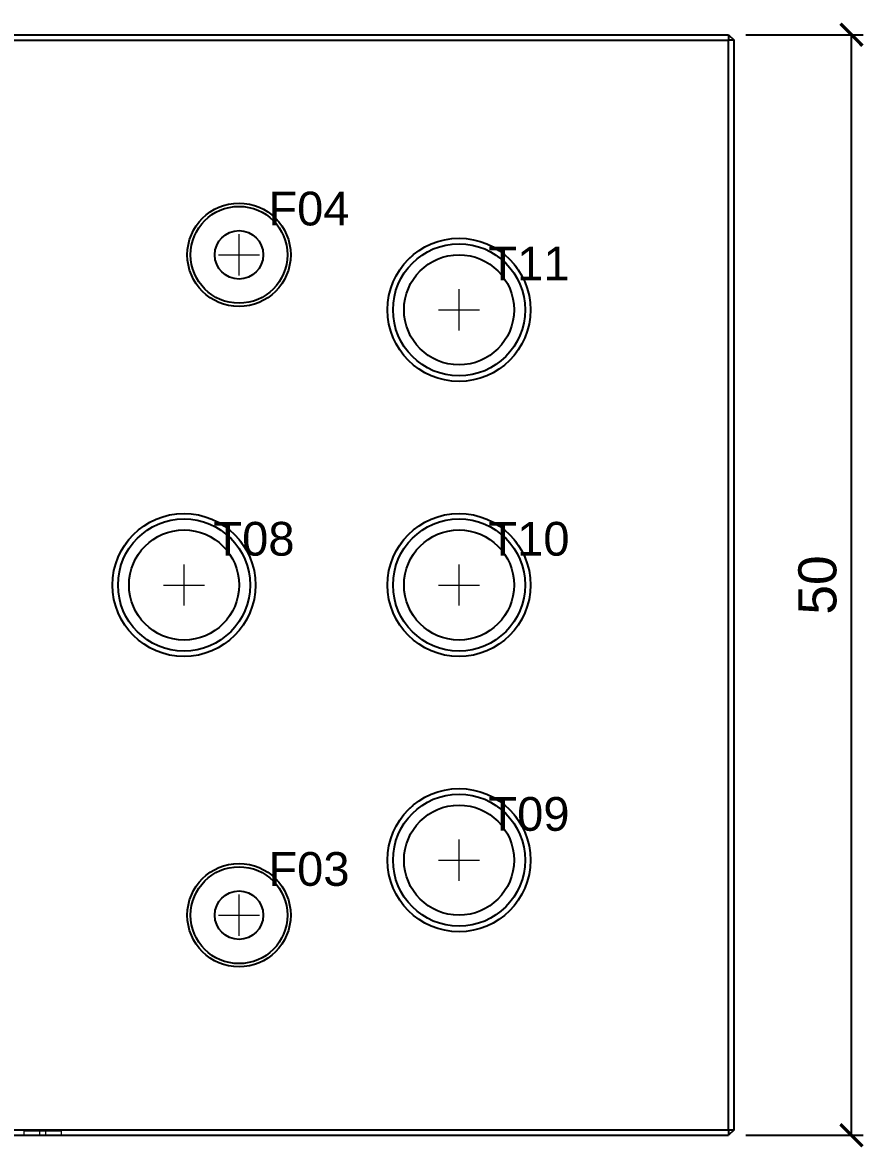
# Model space of a CAD drawing. Header units: millimetres. Extents: x 7 to 422, y 36 to 182.
# Drawn here: x 112.5 to 150.7, y 35.8 to 86.9 of the extents above; entities that cross this region are included whole.
import ezdxf

# ---------------------------------------------------------------- set-up
doc = ezdxf.new("R2010")
doc.units = ezdxf.units.MM
doc.header["$LTSCALE"] = 0.666667
doc.linetypes.add('DASHED', pattern=[1.524, 1.27, -0.254])
for name, color, linetype, lineweight in [('ANNOTATIONS', 7, 'CONTINUOUS', 18), ('DIMENSIONS', 7, 'CONTINUOUS', 18), ('HIDDEN', 7, 'DASHED', 13), ('VISIBLE', 7, 'CONTINUOUS', 25)]:
    doc.layers.add(name, color=color, linetype=linetype, lineweight=lineweight)
doc.styles.add('CJK', font='Arial Unicode.ttf')
doc.styles.add('OpenSansCondensed-Light', font='OpenSansCondensed-Light.ttf')
doc.dimstyles.new('EZDXF', dxfattribs={"dimtxt": 0.25, "dimasz": 0.175, "dimexe": 0.375, "dimexo": 0.125, "dimgap": 0.1, "dimtad": 1, "dimlfac": 100, "dimzin": 12, "dimdsep": 46, "dimtxsty": 'OpenSansCondensed-Light', "dimblk": 'ARCHTICK', "dimcen": 2.5, "dimazin": 3, "dimtfac": 0.5, "dimtmove": 2, "dimatfit": 3})

# ---------------------------------------------------------------- blocks, each defined once
blk = doc.blocks.new('_ARCHTICK')
at = {"color": 0, "linetype": 'BYBLOCK', "const_width": 0.15}
blk.add_lwpolyline([(-0.5, -0.5), (0.5, 0.5)], dxfattribs=at)

msp = doc.modelspace()

# ---------------------------------------------------------------- linework, layer by layer
at = {"layer": 'ANNOTATIONS'}
for p, q in [((122.33333, 75.4), (122.33333, 77.26667)), ((121.4, 76.33333), (123.26667, 76.33333)), ((132.33333, 72.9), (132.33333, 74.76667)), ((131.4, 73.83333), (133.26667, 73.83333)), ((119.83333, 60.4), (119.83333, 62.26667)), ((132.33333, 60.4), (132.33333, 62.26667)), ((118.9, 61.33333), (120.76667, 61.33333)), ((131.4, 61.33333), (133.26667, 61.33333)), ((132.33333, 47.9), (132.33333, 49.76667)), ((131.4, 48.83333), (133.26667, 48.83333)), ((122.33333, 45.4), (122.33333, 47.26667)), ((121.4, 46.33333), (123.26667, 46.33333))]:
    msp.add_line(p, q, dxfattribs=at)
at = {"layer": 'HIDDEN'}
for p, q in [((112.57229, 36.33333), (112.57229, 36.53333)), ((112.57229, 36.53333), (113.27275, 36.53333)), ((114.25746, 36.53333), (112.57229, 36.53333)), ((112.57229, 36.33333), (114.25746, 36.33333)), ((113.27275, 36.33333), (112.57229, 36.33333)), ((113.27275, 36.33333), (113.27275, 36.53333)), ((113.27275, 36.53333), (113.5541, 36.53333)), ((113.5541, 36.33333), (113.27275, 36.33333)), ((113.5541, 36.33333), (113.5541, 36.53333)), ((113.5541, 36.53333), (114.25746, 36.53333)), ((114.25746, 36.33333), (113.5541, 36.33333)), ((114.25746, 36.33333), (114.25746, 36.53333))]:
    msp.add_line(p, q, dxfattribs=at)
for centre, radius in [((132.33333, 73.83333), 3.25), ((132.33333, 73.83333), 3), ((119.83333, 61.33333), 3.25), ((132.33333, 61.33333), 3.25), ((119.83333, 61.33333), 3), ((132.33333, 61.33333), 3), ((132.33333, 48.83333), 3.25), ((132.33333, 48.83333), 3)]:
    msp.add_circle(centre, radius, dxfattribs=at)
at = {"layer": 'VISIBLE'}
for p, q in [((70.08333, 86.33333), (144.58333, 86.33333)), ((70.08333, 86.08333), (144.58333, 86.08333)), ((144.58333, 86.33333), (144.58333, 86.08333)), ((144.58333, 86.33333), (144.83333, 86.08333)), ((144.58333, 36.58333), (144.58333, 86.08333)), ((144.83333, 86.08333), (144.58333, 86.08333)), ((144.83333, 36.58333), (144.83333, 86.08333)), ((70.08333, 36.58333), (144.58333, 36.58333)), ((70.08333, 36.33333), (144.58333, 36.33333)), ((144.58333, 36.58333), (144.58333, 36.33333)), ((144.83333, 36.58333), (144.58333, 36.33333)), ((144.58333, 36.58333), (144.83333, 36.58333))]:
    msp.add_line(p, q, dxfattribs=at)
for centre, radius in [((122.33333, 76.33333), 2.35), ((122.33333, 76.33333), 2.2), ((122.33333, 76.33333), 1.1), ((132.33333, 73.83333), 3.25), ((132.33333, 73.83333), 3), ((132.33333, 73.83333), 2.5), ((119.83333, 61.33333), 3.25), ((132.33333, 61.33333), 3.25), ((119.83333, 61.33333), 3), ((132.33333, 61.33333), 3), ((119.83333, 61.33333), 2.5), ((132.33333, 61.33333), 2.5), ((132.33333, 48.83333), 3.25), ((132.33333, 48.83333), 3), ((132.33333, 48.83333), 2.5), ((122.33333, 46.33333), 2.35), ((122.33333, 46.33333), 2.2), ((122.33333, 46.33333), 1.1)]:
    msp.add_circle(centre, radius, dxfattribs=at)

# ---------------------------------------------------------------- texts
at = {"layer": 'ANNOTATIONS', "style": 'CJK'}
for s, p in [('F04', (123.66667, 77.66667)), ('T11', (133.66667, 75.16667)), ('T08', (121.16667, 62.66667)), ('T10', (133.66667, 62.66667)), ('T09', (133.66667, 50.16667)), ('F03', (123.66667, 47.66667))]:
    msp.add_text(s, height=1.533333, dxfattribs=at).set_placement(p)

# ---------------------------------------------------------------- dimensions: what is measured, and where the dimension line sits
at = {"layer": 'DIMENSIONS'}
msp.add_linear_dim(base=(150.16667, 36.33333), p1=(144.83333, 36.33333), p2=(144.83333, 86.33333), angle=90, dimstyle='EZDXF', override={"dimtxt": 1.733333, "dimasz": 1, "dimexe": 0.533333, "dimexo": 0.533333, "dimgap": 0.666667, "dimdec": 4, "dimlfac": 1, "dimzin": 8, "dimtxsty": 'CJK', "dimclrd": 7, "dimclre": 7, "dimclrt": 7}, dxfattribs=at).render()

doc.saveas('drawing.dxf')
